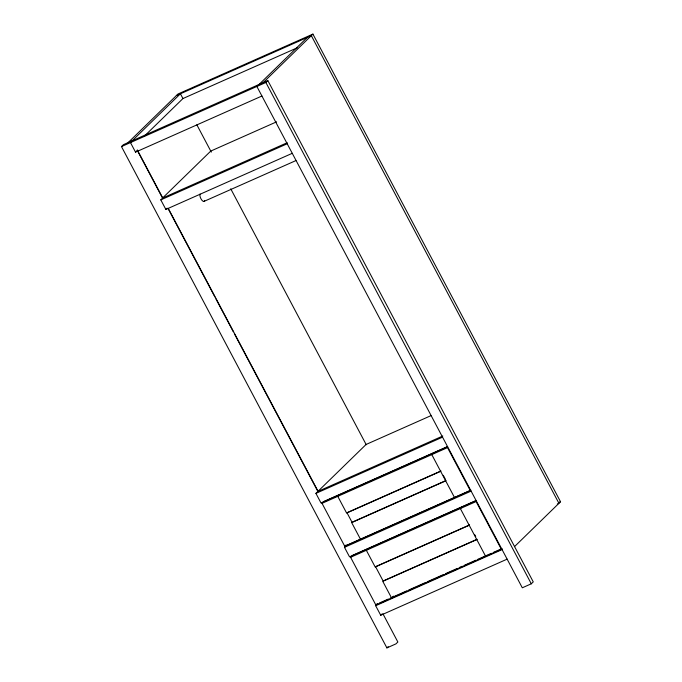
<?xml version="1.0" encoding="UTF-8"?>
<svg xmlns="http://www.w3.org/2000/svg" width="682" height="682" viewBox="0 0 682 682"><rect width="100%" height="100%" fill="white"/><g stroke="black" fill="none" stroke-linecap="round" stroke-linejoin="round"><path stroke-width="1.02" d="M382.917 613.783L397.853 642.001L395.901 643.902L386.899 647.9L121.464 146.579L123.425 144.669L267.821 80.57L533.256 581.891L531.304 583.801L522.301 587.79L256.867 86.469L258.828 84.568M128.148 142.581L177.968 94.014L312.919 34.1L560.536 501.756L514.475 546.657M132.197 140.782L180.415 93.775L182.904 98.481M132.419 140.68L130.467 142.589L135.522 152.137L261.922 96.017M144.516 136.008L182.947 98.549L297.207 47.825M135.522 152.137L136.826 150.867M259.049 84.466L307.267 37.459M263.099 82.667L312.919 34.1M121.464 146.579L265.869 82.479L267.821 80.57M292.263 153.314L165.854 209.434L160.799 199.877L162.759 197.976M165.854 209.434L167.158 208.155M447.375 446.804L320.975 502.924L315.919 493.367L366.098 444.459L430.973 415.653M322.023 503.333L447.528 447.622L470.282 490.588L344.777 546.308L322.023 503.333L323.984 501.432L447.639 446.531M339.73 494.441L337.769 496.351L346.618 513.06L440.632 471.322M433.743 452.703L431.783 454.613L454.536 497.579M344.777 546.308L346.081 545.037M475.942 500.759L349.542 556.87L344.478 547.322L346.439 545.412L470.895 490.162M350.591 557.288L476.096 501.568L501.381 549.317L375.876 605.036L350.591 557.288L352.551 555.378L367.368 548.805M462.311 506.658L460.35 508.559L485.635 556.307M375.876 605.036L377.18 603.758M507.135 559.146L380.727 615.258L375.671 605.71L377.632 603.8M393.574 596.136L391.613 598.046L382.764 581.337L476.786 539.598M380.727 615.258L382.039 613.988M386.899 647.9L388.203 646.63M176.365 95.574L311.316 35.66L558.933 503.316L557.313 504.041M276.602 121.831L210.755 151.072L162.529 198.07L287.216 142.717M160.799 199.877L287.207 143.766M203.944 201.42L295.937 160.577M317.872 491.466L442.788 436.011M315.919 493.367L442.32 437.256M347.939 512.284L440.99 470.972M446.045 480.52L352.031 522.259L346.976 512.711M445.687 480.87L351.673 522.608L360.522 539.317M344.478 547.322L470.887 491.211M476.198 500.486L368.297 548.388L366.336 550.297L375.185 567.006L469.199 525.276M469.557 524.927L375.543 566.665L383.122 580.987L477.144 539.249M558.592 502.617L560.536 501.756M379.576 602.939L388.331 599.052M390.275 598.191L406.804 590.851M408.748 589.99L425.278 582.65M427.222 581.789L443.752 574.449M445.696 573.588L457.366 568.404M459.31 567.543L462.226 566.248M464.169 565.387L475.84 560.203M477.784 559.342L491.398 553.298M493.342 552.437L502.088 548.55M375.671 605.71L502.08 549.598M265.869 82.479L531.304 583.801M443.291 475.311L445.585 479.659M474.774 534.773L475.721 536.563M196.859 124.823L211.309 152.112M230.738 188.812L366.251 444.749M137.397 150.083L162.802 198.053M168.275 208.402L318.179 491.509M137.176 150.185L162.589 198.181M168.07 208.53L214.898 296.977M215.896 298.861L233.329 331.793M234.327 333.677L318.034 491.756M204.685 200.696A4.365 1.884 66.1 0 1 201.514 199.698A4.365 1.884 66.1 0 1 200.039 194.038"/></g></svg>
